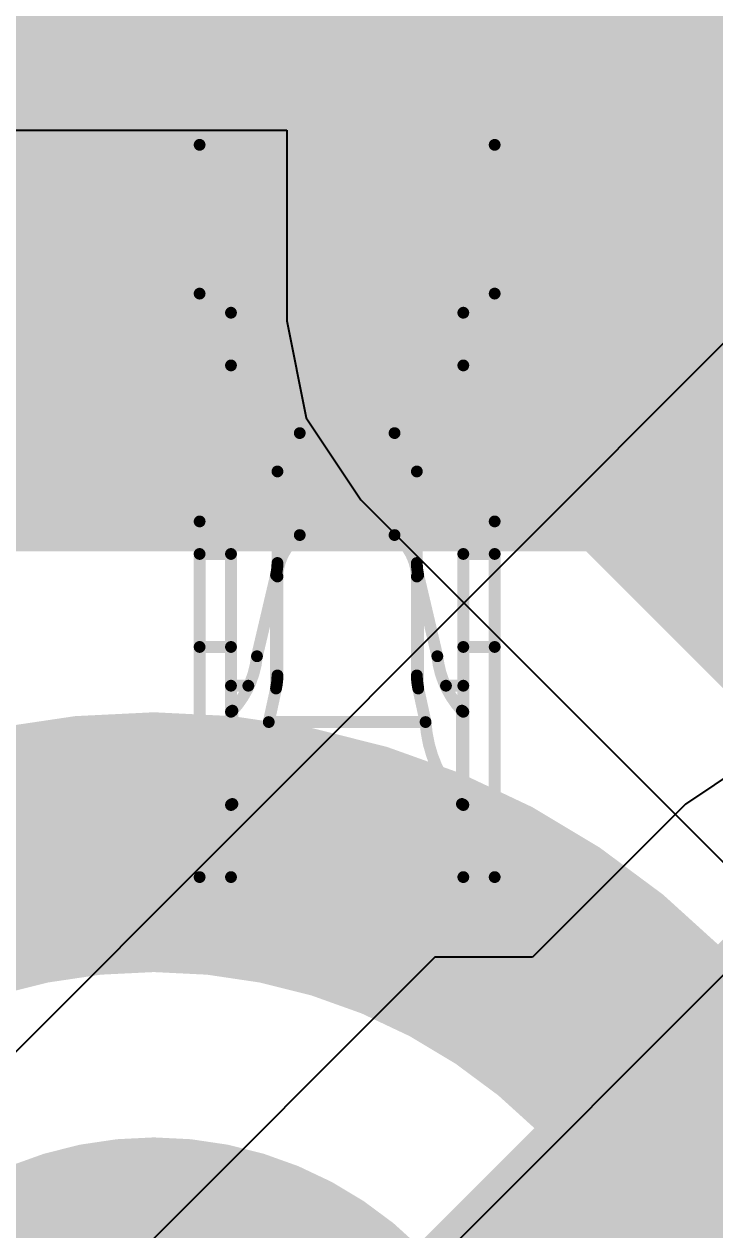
# Model space of a CAD drawing. Header units: inches. Extents: x -6 to 5433, y -4 to 5447.
# Drawn here: x 19.027 to 19.771, y 29.908 to 31.205 of the extents above; entities that cross this region are included whole.
import ezdxf

# ---------------------------------------------------------------- set-up
doc = ezdxf.new("R2010")
doc.units = ezdxf.units.IN
for name, color, linetype in [('Bottom Layer', 5, 'Continuous'), ('Bottom Overlay', 54, 'Continuous'), ('Ground', 16, 'Continuous'), ('Mechanical 4', 56, 'Continuous'), ('Power', 76, 'Continuous'), ('Top Layer', 1, 'Continuous'), ('Top Solder', 216, 'Continuous')]:
    doc.layers.add(name, color=color, linetype=linetype)
doc.styles.add('Arial', font='', dxfattribs={"height": 0.2})
doc.styles.get('Arial').set_extended_font_data('Arial')

# ---------------------------------------------------------------- blocks, each defined once
blk = doc.blocks.new('BL_R8812AF1_B_18')
at = {"layer": 'Bottom Overlay', "style": 'Arial', "text_generation_flag": 2}
blk.add_text('6', height=0.7000011399999999, rotation=-180, dxfattribs=at).set_placement((-11.79819586, -4.56820524))
blk = doc.blocks.new('TL3340AF160QG_33')
at = {"layer": 'Top Solder'}
blk.add_line((-1.70997118, 0.37511736), (-5441.50524092, 5436.595934), dxfattribs=at)
blk = doc.blocks.new('QTH_030_01_L_D_A_K_TR_154')
at = {"layer": 'Top Solder'}
for points in [[(-4.50409945, -2.25940112), (-3.99589879, -2.25940112), (-3.99589879, -3.91260076), (-4.50409945, -3.91260076)], [(-4.00410045, -2.25940112), (-3.49589979, -2.25940112), (-3.49589979, -3.91260076), (-4.00410045, -3.91260076)]]:
    blk.add_hatch(color=216, dxfattribs=at).paths.add_polyline_path(points)

msp = doc.modelspace()

# ---------------------------------------------------------------- linework, layer by layer
at = {"layer": 'Bottom Layer'}
for points in [[(18.5811541, 30.8917086, 0.508, 0.508, 0), (20.54516338, 30.8917086, 0.508, 0.508, 0)], [(18.44298064, 29.6011092, 0.2794, 0.2794, -0.9999999999999999), (19.89078064, 29.6011092, 0.2794, 0.2794, 0)], [(18.90018064, 29.6011092, 0.2794, 0.2794, -0.9999999999999999), (19.43358064, 29.6011092, 0.2794, 0.2794, 0)]]:
    msp.add_lwpolyline(points, format="xyseb", dxfattribs=at)
at = {"layer": 'Ground'}
msp.add_line((20.0711308, 30.47364746), (17.27790296, 27.68041962), dxfattribs=at)
msp.add_lwpolyline([(17.42440254, 27.53392004, 0.1524, 0.1524, 0), (20.21763038, 30.32714788, 0.1524, 0.1524, 0)], format="xyseb", dxfattribs=at)
at = {"layer": 'Mechanical 4'}
for points in [[(19.2161541, 31.07494674, 0.0127, 0.0127, 0), (19.5336541, 31.07494674, 0.0127, 0.0127, 0)], [(19.2161541, 30.28744514, 0.0127, 0.0127, 0), (19.2161541, 31.07494674, 0.0127, 0.0127, 0)], [(19.5336541, 30.66994628, 0.0127, 0.0127, 0), (19.5336541, 31.07494674, 0.0127, 0.0127, 0)], [(19.2161541, 30.91494452, 0.0127, 0.0127, 0), (19.5336541, 30.91494452, 0.0127, 0.0127, 0)], [(19.24990562, 30.89440862, 0.0127, 0.0127, 0), (19.49990512, 30.89440862, 0.0127, 0.0127, 0)], [(19.24990562, 30.28744514, 0.0127, 0.0127, 0), (19.24990562, 30.89440862, 0.0127, 0.0127, 0)], [(19.49990512, 30.28744514, 0.0127, 0.0127, 0), (19.49990512, 30.89440862, 0.0127, 0.0127, 0)], [(19.24990562, 30.83773868, 0.0127, 0.0127, 0), (19.49990512, 30.83773868, 0.0127, 0.0127, 0)], [(19.29990552, 30.72369522, 0.0127, 0.0127, -0.2473774344944057), (19.3239136, 30.76494482, 0.0127, 0.0127, 0)], [(19.32391614, 30.76494482, 0.0127, 0.0127, 0), (19.4258946, 30.76494482, 0.0127, 0.0127, 0)], [(19.32391614, 30.65528286, 0.0127, 0.0127, 0), (19.32391614, 30.76494482, 0.0127, 0.0127, 0)], [(19.4258946, 30.65528286, 0.0127, 0.0127, 0), (19.4258946, 30.76494482, 0.0127, 0.0127, 0)], [(19.42589714, 30.76494482, 0.0127, 0.0127, -0.2473774344944055), (19.44990522, 30.72369522, 0.0127, 0.0127, 0)], [(19.29990552, 30.50434844, 0.0127, 0.0127, 0), (19.29990552, 30.72369522, 0.0127, 0.0127, 0)], [(19.44990522, 30.50434844, 0.0127, 0.0127, 0), (19.44990522, 30.72369522, 0.0127, 0.0127, 0)], [(18.8986541, 30.66994628, 0.0127, 0.0127, 0), (19.2161541, 30.66994628, 0.0127, 0.0127, 0)], [(19.5336541, 30.66994628, 0.0127, 0.0127, 0), (19.8511541, 30.66994628, 0.0127, 0.0127, 0)], [(19.5336541, 30.28744514, 0.0127, 0.0127, 0), (19.5336541, 30.66994628, 0.0127, 0.0127, 0)], [(19.29990552, 30.61071348, 0.0127, 0.0127, -0.2374800627721871), (19.3239136, 30.6552854, 0.0127, 0.0127, 0)], [(19.32391614, 30.65528286, 0.0127, 0.0127, 0), (19.4258946, 30.65528286, 0.0127, 0.0127, 0)], [(19.42589714, 30.6552854, 0.0127, 0.0127, -0.2374800627721868), (19.44990522, 30.61071348, 0.0127, 0.0127, 0)], [(19.2161541, 30.63494508, 0.0127, 0.0127, 0), (19.24990562, 30.63494508, 0.0127, 0.0127, 0)], [(19.29990552, 30.62525752, 0.0127, 0.0127, -0.05786385222358645), (19.2983866, 30.61223494, 0.0127, 0.0127, 0)], [(19.45142414, 30.61223494, 0.0127, 0.0127, -0.05786385222314867), (19.44990522, 30.62525752, 0.0127, 0.0127, 0)], [(19.49990512, 30.63494508, 0.0127, 0.0127, 0), (19.5336541, 30.63494508, 0.0127, 0.0127, 0)], [(19.2778634, 30.5249453, 0.0127, 0.0127, 0), (19.2983866, 30.61223494, 0.0127, 0.0127, 0)], [(19.2983866, 30.49027684, 0.0127, 0.0127, 0), (19.2983866, 30.61223494, 0.0127, 0.0127, 0)], [(19.45142414, 30.61223494, 0.0127, 0.0127, 0), (19.4719448, 30.5249453, 0.0127, 0.0127, 0)], [(19.45142414, 30.49027684, 0.0127, 0.0127, 0), (19.45142414, 30.61223494, 0.0127, 0.0127, 0)], [(19.2161541, 30.53494528, 0.0127, 0.0127, 0), (19.24990562, 30.53494528, 0.0127, 0.0127, 0)], [(19.49990512, 30.53494528, 0.0127, 0.0127, 0), (19.5336541, 30.53494528, 0.0127, 0.0127, 0)], [(19.27786594, 30.52494784, 0.0127, 0.0127, -0.1625906327552088), (19.25142454, 30.46645418, 0.0127, 0.0127, 0)], [(19.4983862, 30.46645418, 0.0127, 0.0127, -0.1625906327552086), (19.4719448, 30.52494784, 0.0127, 0.0127, 0)], [(19.24990562, 30.49328166, 0.0127, 0.0127, 0), (19.268567, 30.49328166, 0.0127, 0.0127, 0)], [(19.29990552, 30.50434844, 0.0127, 0.0127, -0.05365793627952005), (19.2983866, 30.49027684, 0.0127, 0.0127, 0)], [(19.45142414, 30.49027684, 0.0127, 0.0127, -0.0536579362795205), (19.44990522, 30.50434844, 0.0127, 0.0127, 0)], [(19.48124374, 30.49328166, 0.0127, 0.0127, 0), (19.49990512, 30.49328166, 0.0127, 0.0127, 0)], [(19.29053292, 30.45417836, 0.0127, 0.0127, 0), (19.2983866, 30.49027684, 0.0127, 0.0127, 0)], [(19.45142414, 30.49027684, 0.0127, 0.0127, 0), (19.45927782, 30.45417836, 0.0127, 0.0127, 0)], [(19.24990562, 30.46521466, 0.0127, 0.0127, -0.01102176087863576), (19.24994118, 30.46530102, 0.0127, 0.0127, 0)], [(19.24994118, 30.46530102, 0.0127, 0.0127, -0.02840440600347524), (19.2499869, 30.46538992, 0.0127, 0.0127, 0)], [(19.2499869, 30.46538992, 0.0127, 0.0127, -0.03504147016529562), (19.25005294, 30.46548644, 0.0127, 0.0127, 0)], [(19.25005294, 30.46548644, 0.0127, 0.0127, -0.03231858312358278), (19.250152, 30.46559312, 0.0127, 0.0127, 0)], [(19.250152, 30.46559312, 0.0127, 0.0127, -0.02446223686651126), (19.25028916, 30.4657125, 0.0127, 0.0127, 0)], [(19.2502917, 30.46570996, 0.0127, 0.0127, -0.01372918962525633), (19.2504695, 30.46584458, 0.0127, 0.0127, 0)], [(19.2504695, 30.46584458, 0.0127, 0.0127, -0.008119992699954212), (19.25068032, 30.46598682, 0.0127, 0.0127, 0)], [(19.25067778, 30.46598936, 0.0127, 0.0127, -0.004820635632250239), (19.250914, 30.46613922, 0.0127, 0.0127, 0)], [(19.250914, 30.46613922, 0.0127, 0.0127, 0), (19.25142454, 30.46645418, 0.0127, 0.0127, 0)], [(19.25142454, 30.36607592, 0.0127, 0.0127, 0), (19.25142454, 30.46645418, 0.0127, 0.0127, 0)], [(19.29053292, 30.4541809, 0.0127, 0.0127, -0.1798939642534223), (19.25142454, 30.36607592, 0.0127, 0.0127, 0)], [(19.29053292, 30.45417836, 0.0127, 0.0127, 0), (19.45927782, 30.45417836, 0.0127, 0.0127, 0)], [(19.4983862, 30.36607592, 0.0127, 0.0127, -0.1798939642534224), (19.45927782, 30.4541809, 0.0127, 0.0127, 0)], [(19.4983862, 30.46645418, 0.0127, 0.0127, 0), (19.4986529, 30.46629416, 0.0127, 0.0127, 0)], [(19.4983862, 30.36607592, 0.0127, 0.0127, 0), (19.4983862, 30.46645418, 0.0127, 0.0127, 0)], [(19.4986529, 30.46629416, 0.0127, 0.0127, 0), (19.49891198, 30.46613414, 0.0127, 0.0127, 0)], [(19.49890944, 30.4661316, 0.0127, 0.0127, -0.006054857866727827), (19.4991482, 30.46598174, 0.0127, 0.0127, 0)], [(19.49915074, 30.46598428, 0.0127, 0.0127, -0.01073696927372486), (19.49935648, 30.46584204, 0.0127, 0.0127, 0)], [(19.49935648, 30.4658395, 0.0127, 0.0127, -0.01856237101854592), (19.49952158, 30.4657125, 0.0127, 0.0127, 0)], [(19.49952158, 30.46571504, 0.0127, 0.0127, -0.02338621049264656), (19.49964604, 30.4655982, 0.0127, 0.0127, 0)], [(19.49964604, 30.46559565999999, 0.0127, 0.0127, -0.05432145111928067), (19.49980606, 30.465395, 0.0127, 0.0127, 0)], [(19.4998086, 30.46539754, 0.0127, 0.0127, -0.02859688060464257), (19.49990766, 30.46521466, 0.0127, 0.0127, 0)], [(19.24990562, 30.36514628, 0.0127, 0.0127, -0.01323430967770644), (19.24994118, 30.36521231999999, 0.0127, 0.0127, 0)], [(19.24990562, 30.36494562, 0.0127, 0.0127, 0), (19.49990512, 30.36494562, 0.0127, 0.0127, 0)], [(19.24994118, 30.36521231999999, 0.0127, 0.0127, -0.03268862865719779), (19.2499869, 30.36528089999999, 0.0127, 0.0127, 0)], [(19.2499869, 30.36527582, 0.0127, 0.0127, -0.03744583018768631), (19.25005294, 30.36534948, 0.0127, 0.0127, 0)], [(19.25005294, 30.36534948, 0.0127, 0.0127, -0.03188120473419625), (19.250152, 30.36542822, 0.0127, 0.0127, 0)], [(19.25014946, 30.36543076, 0.0127, 0.0127, -0.02261994762672872), (19.25028916, 30.3655222, 0.0127, 0.0127, 0)], [(19.25028916, 30.36551966, 0.0127, 0.0127, -0.0122088924445399), (19.25046696, 30.36561872, 0.0127, 0.0127, 0)], [(19.25046696, 30.36561872, 0.0127, 0.0127, -0.007070305474893967), (19.25067778, 30.3657254, 0.0127, 0.0127, 0)], [(19.25067778, 30.3657254, 0.0127, 0.0127, 0), (19.250914, 30.3658397, 0.0127, 0.0127, 0)], [(19.250914, 30.3658397, 0.0127, 0.0127, 0), (19.25142454, 30.36607592, 0.0127, 0.0127, 0)], [(19.4983862, 30.36607592, 0.0127, 0.0127, 0), (19.4986529, 30.365954, 0.0127, 0.0127, 0)], [(19.4986529, 30.365954, 0.0127, 0.0127, 0), (19.49891198, 30.36583716, 0.0127, 0.0127, 0)], [(19.49891198, 30.36583716, 0.0127, 0.0127, -0.005205334042010507), (19.49915074, 30.3657254, 0.0127, 0.0127, 0)], [(19.4991482, 30.36572286, 0.0127, 0.0127, -0.009375622313327314), (19.49935394, 30.36561618, 0.0127, 0.0127, 0)], [(19.49935394, 30.36561618, 0.0127, 0.0127, -0.01668702488287746), (19.49952158, 30.36551966, 0.0127, 0.0127, 0)], [(19.49952158, 30.36551966, 0.0127, 0.0127, -0.02199391693032645), (19.49964604, 30.3654333, 0.0127, 0.0127, 0)], [(19.4996435, 30.3654333, 0.0127, 0.0127, -0.02675089184307707), (19.49973748, 30.36535456, 0.0127, 0.0127, 0)], [(19.49974002, 30.36535456, 0.0127, 0.0127, -0.02828763819369805), (19.4998086, 30.36528344, 0.0127, 0.0127, 0)], [(19.4998086, 30.36528344, 0.0127, 0.0127, -0.03260546147382062), (19.49990512, 30.36514628, 0.0127, 0.0127, 0)], [(19.2161541, 30.28744514, 0.0127, 0.0127, 0), (19.5336541, 30.28744514, 0.0127, 0.0127, 0)]]:
    msp.add_lwpolyline(points, format="xyseb", dxfattribs=at)
for points in [[(19.2129791, 31.07494674, 0.00635, 0.00635, 1), (19.2193291, 31.07494674, 0.00635, 0.00635, 1)], [(19.2129791, 31.07494674, 0.00635, 0.00635, 1), (19.2193291, 31.07494674, 0.00635, 0.00635, 1)], [(19.5304791, 31.07494674, 0.00635, 0.00635, 1), (19.5368291, 31.07494674, 0.00635, 0.00635, 1)], [(19.5304791, 31.07494674, 0.00635, 0.00635, 1), (19.5368291, 31.07494674, 0.00635, 0.00635, 1)], [(19.2129791, 30.91494452, 0.00635, 0.00635, 1), (19.2193291, 30.91494452, 0.00635, 0.00635, 1)], [(19.5304791, 30.91494452, 0.00635, 0.00635, 1), (19.5368291, 30.91494452, 0.00635, 0.00635, 1)], [(19.24673062, 30.89440862, 0.00635, 0.00635, 1), (19.25308062, 30.89440862, 0.00635, 0.00635, 1)], [(19.24673062, 30.89440862, 0.00635, 0.00635, 1), (19.25308062, 30.89440862, 0.00635, 0.00635, 1)], [(19.49673012, 30.89440862, 0.00635, 0.00635, 1), (19.50308012, 30.89440862, 0.00635, 0.00635, 1)], [(19.49673012, 30.89440862, 0.00635, 0.00635, 1), (19.50308012, 30.89440862, 0.00635, 0.00635, 1)], [(19.24673062, 30.83773868, 0.00635, 0.00635, 1), (19.25308062, 30.83773868, 0.00635, 0.00635, 1)], [(19.49673012, 30.83773868, 0.00635, 0.00635, 1), (19.50308012, 30.83773868, 0.00635, 0.00635, 1)], [(19.3207386, 30.76494482, 0.00635, 0.00635, 1), (19.3270886, 30.76494482, 0.00635, 0.00635, 1)], [(19.32074114, 30.76494482, 0.00635, 0.00635, 1), (19.32709114, 30.76494482, 0.00635, 0.00635, 1)], [(19.32074114, 30.76494482, 0.00635, 0.00635, 1), (19.32709114, 30.76494482, 0.00635, 0.00635, 1)], [(19.4227196, 30.76494482, 0.00635, 0.00635, 1), (19.4290696, 30.76494482, 0.00635, 0.00635, 1)], [(19.4227196, 30.76494482, 0.00635, 0.00635, 1), (19.4290696, 30.76494482, 0.00635, 0.00635, 1)], [(19.42272214, 30.76494482, 0.00635, 0.00635, 1), (19.42907214, 30.76494482, 0.00635, 0.00635, 1)], [(19.29673052, 30.72369522, 0.00635, 0.00635, 1), (19.30308052, 30.72369522, 0.00635, 0.00635, 1)], [(19.29673052, 30.72369522, 0.00635, 0.00635, 1), (19.30308052, 30.72369522, 0.00635, 0.00635, 1)], [(19.44673022, 30.72369522, 0.00635, 0.00635, 1), (19.45308022, 30.72369522, 0.00635, 0.00635, 1)], [(19.44673022, 30.72369522, 0.00635, 0.00635, 1), (19.45308022, 30.72369522, 0.00635, 0.00635, 1)], [(19.2129791, 30.66994628, 0.00635, 0.00635, 1), (19.2193291, 30.66994628, 0.00635, 0.00635, 1)], [(19.5304791, 30.66994628, 0.00635, 0.00635, 1), (19.5368291, 30.66994628, 0.00635, 0.00635, 1)], [(19.5304791, 30.66994628, 0.00635, 0.00635, 1), (19.5368291, 30.66994628, 0.00635, 0.00635, 1)], [(19.5304791, 30.66994628, 0.00635, 0.00635, 1), (19.5368291, 30.66994628, 0.00635, 0.00635, 1)], [(19.3207386, 30.6552854, 0.00635, 0.00635, 1), (19.3270886, 30.6552854, 0.00635, 0.00635, 1)], [(19.32074114, 30.65528286, 0.00635, 0.00635, 1), (19.32709114, 30.65528286, 0.00635, 0.00635, 1)], [(19.32074114, 30.65528286, 0.00635, 0.00635, 1), (19.32709114, 30.65528286, 0.00635, 0.00635, 1)], [(19.4227196, 30.65528286, 0.00635, 0.00635, 1), (19.4290696, 30.65528286, 0.00635, 0.00635, 1)], [(19.4227196, 30.65528286, 0.00635, 0.00635, 1), (19.4290696, 30.65528286, 0.00635, 0.00635, 1)], [(19.42272214, 30.6552854, 0.00635, 0.00635, 1), (19.42907214, 30.6552854, 0.00635, 0.00635, 1)], [(19.2129791, 30.63494508, 0.00635, 0.00635, 1), (19.2193291, 30.63494508, 0.00635, 0.00635, 1)], [(19.24673062, 30.63494508, 0.00635, 0.00635, 1), (19.25308062, 30.63494508, 0.00635, 0.00635, 1)], [(19.29673052, 30.62525752, 0.00635, 0.00635, 1), (19.30308052, 30.62525752, 0.00635, 0.00635, 1)], [(19.44673022, 30.62525752, 0.00635, 0.00635, 1), (19.45308022, 30.62525752, 0.00635, 0.00635, 1)], [(19.49673012, 30.63494508, 0.00635, 0.00635, 1), (19.50308012, 30.63494508, 0.00635, 0.00635, 1)], [(19.5304791, 30.63494508, 0.00635, 0.00635, 1), (19.5368291, 30.63494508, 0.00635, 0.00635, 1)], [(19.2952116, 30.61223494, 0.00635, 0.00635, 1), (19.3015616, 30.61223494, 0.00635, 0.00635, 1)], [(19.2952116, 30.61223494, 0.00635, 0.00635, 1), (19.3015616, 30.61223494, 0.00635, 0.00635, 1)], [(19.2952116, 30.61223494, 0.00635, 0.00635, 1), (19.3015616, 30.61223494, 0.00635, 0.00635, 1)], [(19.29673052, 30.61071348, 0.00635, 0.00635, 1), (19.30308052, 30.61071348, 0.00635, 0.00635, 1)], [(19.44673022, 30.61071348, 0.00635, 0.00635, 1), (19.45308022, 30.61071348, 0.00635, 0.00635, 1)], [(19.44824914, 30.61223494, 0.00635, 0.00635, 1), (19.45459914, 30.61223494, 0.00635, 0.00635, 1)], [(19.44824914, 30.61223494, 0.00635, 0.00635, 1), (19.45459914, 30.61223494, 0.00635, 0.00635, 1)], [(19.44824914, 30.61223494, 0.00635, 0.00635, 1), (19.45459914, 30.61223494, 0.00635, 0.00635, 1)], [(19.2129791, 30.53494528, 0.00635, 0.00635, 1), (19.2193291, 30.53494528, 0.00635, 0.00635, 1)], [(19.24673062, 30.53494528, 0.00635, 0.00635, 1), (19.25308062, 30.53494528, 0.00635, 0.00635, 1)], [(19.49673012, 30.53494528, 0.00635, 0.00635, 1), (19.50308012, 30.53494528, 0.00635, 0.00635, 1)], [(19.5304791, 30.53494528, 0.00635, 0.00635, 1), (19.5368291, 30.53494528, 0.00635, 0.00635, 1)], [(19.2746884, 30.5249453, 0.00635, 0.00635, 1), (19.2810384, 30.5249453, 0.00635, 0.00635, 1)], [(19.27469094, 30.52494784, 0.00635, 0.00635, 1), (19.28104094, 30.52494784, 0.00635, 0.00635, 1)], [(19.4687698, 30.52494784, 0.00635, 0.00635, 1), (19.4751198, 30.52494784, 0.00635, 0.00635, 1)], [(19.4687698, 30.5249453, 0.00635, 0.00635, 1), (19.4751198, 30.5249453, 0.00635, 0.00635, 1)], [(19.24673062, 30.49328166, 0.00635, 0.00635, 1), (19.25308062, 30.49328166, 0.00635, 0.00635, 1)], [(19.265392, 30.49328166, 0.00635, 0.00635, 1), (19.271742, 30.49328166, 0.00635, 0.00635, 1)], [(19.29673052, 30.50434844, 0.00635, 0.00635, 1), (19.30308052, 30.50434844, 0.00635, 0.00635, 1)], [(19.29673052, 30.50434844, 0.00635, 0.00635, 1), (19.30308052, 30.50434844, 0.00635, 0.00635, 1)], [(19.44673022, 30.50434844, 0.00635, 0.00635, 1), (19.45308022, 30.50434844, 0.00635, 0.00635, 1)], [(19.44673022, 30.50434844, 0.00635, 0.00635, 1), (19.45308022, 30.50434844, 0.00635, 0.00635, 1)], [(19.47806874, 30.49328166, 0.00635, 0.00635, 1), (19.48441874, 30.49328166, 0.00635, 0.00635, 1)], [(19.49673012, 30.49328166, 0.00635, 0.00635, 1), (19.50308012, 30.49328166, 0.00635, 0.00635, 1)], [(19.2952116, 30.49027684, 0.00635, 0.00635, 1), (19.3015616, 30.49027684, 0.00635, 0.00635, 1)], [(19.2952116, 30.49027684, 0.00635, 0.00635, 1), (19.3015616, 30.49027684, 0.00635, 0.00635, 1)], [(19.2952116, 30.49027684, 0.00635, 0.00635, 1), (19.3015616, 30.49027684, 0.00635, 0.00635, 1)], [(19.44824914, 30.49027684, 0.00635, 0.00635, 1), (19.45459914, 30.49027684, 0.00635, 0.00635, 1)], [(19.44824914, 30.49027684, 0.00635, 0.00635, 1), (19.45459914, 30.49027684, 0.00635, 0.00635, 1)], [(19.44824914, 30.49027684, 0.00635, 0.00635, 1), (19.45459914, 30.49027684, 0.00635, 0.00635, 1)], [(19.24673062, 30.46521466, 0.00635, 0.00635, 1), (19.25308062, 30.46521466, 0.00635, 0.00635, 1)], [(19.24676618, 30.46530102, 0.00635, 0.00635, 1), (19.25311618, 30.46530102, 0.00635, 0.00635, 1)], [(19.24676618, 30.46530102, 0.00635, 0.00635, 1), (19.25311618, 30.46530102, 0.00635, 0.00635, 1)], [(19.2468119, 30.46538992, 0.00635, 0.00635, 1), (19.2531619, 30.46538992, 0.00635, 0.00635, 1)], [(19.2468119, 30.46538992, 0.00635, 0.00635, 1), (19.2531619, 30.46538992, 0.00635, 0.00635, 1)], [(19.24687794, 30.46548644, 0.00635, 0.00635, 1), (19.25322794, 30.46548644, 0.00635, 0.00635, 1)], [(19.24687794, 30.46548644, 0.00635, 0.00635, 1), (19.25322794, 30.46548644, 0.00635, 0.00635, 1)], [(19.246977, 30.46559312, 0.00635, 0.00635, 1), (19.253327, 30.46559312, 0.00635, 0.00635, 1)], [(19.246977, 30.46559312, 0.00635, 0.00635, 1), (19.253327, 30.46559312, 0.00635, 0.00635, 1)], [(19.24711416, 30.4657125, 0.00635, 0.00635, 1), (19.25346416, 30.4657125, 0.00635, 0.00635, 1)], [(19.2471167, 30.46570996, 0.00635, 0.00635, 1), (19.2534667, 30.46570996, 0.00635, 0.00635, 1)], [(19.2472945, 30.46584458, 0.00635, 0.00635, 1), (19.2536445, 30.46584458, 0.00635, 0.00635, 1)], [(19.2472945, 30.46584458, 0.00635, 0.00635, 1), (19.2536445, 30.46584458, 0.00635, 0.00635, 1)], [(19.24750278, 30.46598936, 0.00635, 0.00635, 1), (19.25385278, 30.46598936, 0.00635, 0.00635, 1)], [(19.24750532, 30.46598682, 0.00635, 0.00635, 1), (19.25385532, 30.46598682, 0.00635, 0.00635, 1)], [(19.247739, 30.46613922, 0.00635, 0.00635, 1), (19.254089, 30.46613922, 0.00635, 0.00635, 1)], [(19.247739, 30.46613922, 0.00635, 0.00635, 1), (19.254089, 30.46613922, 0.00635, 0.00635, 1)], [(19.24824954, 30.46645418, 0.00635, 0.00635, 1), (19.25459954, 30.46645418, 0.00635, 0.00635, 1)], [(19.24824954, 30.46645418, 0.00635, 0.00635, 1), (19.25459954, 30.46645418, 0.00635, 0.00635, 1)], [(19.24824954, 30.46645418, 0.00635, 0.00635, 1), (19.25459954, 30.46645418, 0.00635, 0.00635, 1)], [(19.28735792, 30.4541809, 0.00635, 0.00635, 1), (19.29370792, 30.4541809, 0.00635, 0.00635, 1)], [(19.28735792, 30.45417836, 0.00635, 0.00635, 1), (19.29370792, 30.45417836, 0.00635, 0.00635, 1)], [(19.28735792, 30.45417836, 0.00635, 0.00635, 1), (19.29370792, 30.45417836, 0.00635, 0.00635, 1)], [(19.45610282, 30.4541809, 0.00635, 0.00635, 1), (19.46245282, 30.4541809, 0.00635, 0.00635, 1)], [(19.45610282, 30.45417836, 0.00635, 0.00635, 1), (19.46245282, 30.45417836, 0.00635, 0.00635, 1)], [(19.45610282, 30.45417836, 0.00635, 0.00635, 1), (19.46245282, 30.45417836, 0.00635, 0.00635, 1)], [(19.4952112, 30.46645418, 0.00635, 0.00635, 1), (19.5015612, 30.46645418, 0.00635, 0.00635, 1)], [(19.4952112, 30.46645418, 0.00635, 0.00635, 1), (19.5015612, 30.46645418, 0.00635, 0.00635, 1)], [(19.4952112, 30.46645418, 0.00635, 0.00635, 1), (19.5015612, 30.46645418, 0.00635, 0.00635, 1)], [(19.4954779, 30.46629416, 0.00635, 0.00635, 1), (19.5018279, 30.46629416, 0.00635, 0.00635, 1)], [(19.4954779, 30.46629416, 0.00635, 0.00635, 1), (19.5018279, 30.46629416, 0.00635, 0.00635, 1)], [(19.49573444, 30.4661316, 0.00635, 0.00635, 1), (19.50208444, 30.4661316, 0.00635, 0.00635, 1)], [(19.49573698, 30.46613414, 0.00635, 0.00635, 1), (19.50208698, 30.46613414, 0.00635, 0.00635, 1)], [(19.4959732, 30.46598174, 0.00635, 0.00635, 1), (19.5023232, 30.46598174, 0.00635, 0.00635, 1)], [(19.49597574, 30.46598428, 0.00635, 0.00635, 1), (19.50232574, 30.46598428, 0.00635, 0.00635, 1)], [(19.49618148, 30.46584204, 0.00635, 0.00635, 1), (19.50253148, 30.46584204, 0.00635, 0.00635, 1)], [(19.49618148, 30.4658395, 0.00635, 0.00635, 1), (19.50253148, 30.4658395, 0.00635, 0.00635, 1)], [(19.49634658, 30.46571504, 0.00635, 0.00635, 1), (19.50269658, 30.46571504, 0.00635, 0.00635, 1)], [(19.49634658, 30.4657125, 0.00635, 0.00635, 1), (19.50269658, 30.4657125, 0.00635, 0.00635, 1)], [(19.49647104, 30.4655982, 0.00635, 0.00635, 1), (19.50282104, 30.4655982, 0.00635, 0.00635, 1)], [(19.49647104, 30.46559565999999, 0.00635, 0.00635, 1), (19.50282104, 30.46559565999999, 0.00635, 0.00635, 1)], [(19.49663106, 30.465395, 0.00635, 0.00635, 1), (19.50298106, 30.465395, 0.00635, 0.00635, 1)], [(19.4966336, 30.46539754, 0.00635, 0.00635, 1), (19.5029836, 30.46539754, 0.00635, 0.00635, 1)], [(19.49673266, 30.46521466, 0.00635, 0.00635, 1), (19.50308266, 30.46521466, 0.00635, 0.00635, 1)], [(19.24673062, 30.36514628, 0.00635, 0.00635, 1), (19.25308062, 30.36514628, 0.00635, 0.00635, 1)], [(19.24673062, 30.36494562, 0.00635, 0.00635, 1), (19.25308062, 30.36494562, 0.00635, 0.00635, 1)], [(19.24676618, 30.36521231999999, 0.00635, 0.00635, 1), (19.25311618, 30.36521231999999, 0.00635, 0.00635, 1)], [(19.24676618, 30.36521231999999, 0.00635, 0.00635, 1), (19.25311618, 30.36521231999999, 0.00635, 0.00635, 1)], [(19.2468119, 30.36528089999999, 0.00635, 0.00635, 1), (19.2531619, 30.36528089999999, 0.00635, 0.00635, 1)], [(19.2468119, 30.36527582, 0.00635, 0.00635, 1), (19.2531619, 30.36527582, 0.00635, 0.00635, 1)], [(19.24687794, 30.36534948, 0.00635, 0.00635, 1), (19.25322794, 30.36534948, 0.00635, 0.00635, 1)], [(19.24687794, 30.36534948, 0.00635, 0.00635, 1), (19.25322794, 30.36534948, 0.00635, 0.00635, 1)], [(19.24697446, 30.36543076, 0.00635, 0.00635, 1), (19.25332446, 30.36543076, 0.00635, 0.00635, 1)], [(19.246977, 30.36542822, 0.00635, 0.00635, 1), (19.253327, 30.36542822, 0.00635, 0.00635, 1)], [(19.24711416, 30.3655222, 0.00635, 0.00635, 1), (19.25346416, 30.3655222, 0.00635, 0.00635, 1)], [(19.24711416, 30.36551966, 0.00635, 0.00635, 1), (19.25346416, 30.36551966, 0.00635, 0.00635, 1)], [(19.24729196, 30.36561872, 0.00635, 0.00635, 1), (19.25364196, 30.36561872, 0.00635, 0.00635, 1)], [(19.24729196, 30.36561872, 0.00635, 0.00635, 1), (19.25364196, 30.36561872, 0.00635, 0.00635, 1)], [(19.24750278, 30.3657254, 0.00635, 0.00635, 1), (19.25385278, 30.3657254, 0.00635, 0.00635, 1)], [(19.24750278, 30.3657254, 0.00635, 0.00635, 1), (19.25385278, 30.3657254, 0.00635, 0.00635, 1)], [(19.247739, 30.3658397, 0.00635, 0.00635, 1), (19.254089, 30.3658397, 0.00635, 0.00635, 1)], [(19.247739, 30.3658397, 0.00635, 0.00635, 1), (19.254089, 30.3658397, 0.00635, 0.00635, 1)], [(19.24824954, 30.36607592, 0.00635, 0.00635, 1), (19.25459954, 30.36607592, 0.00635, 0.00635, 1)], [(19.24824954, 30.36607592, 0.00635, 0.00635, 1), (19.25459954, 30.36607592, 0.00635, 0.00635, 1)], [(19.24824954, 30.36607592, 0.00635, 0.00635, 1), (19.25459954, 30.36607592, 0.00635, 0.00635, 1)], [(19.4952112, 30.36607592, 0.00635, 0.00635, 1), (19.5015612, 30.36607592, 0.00635, 0.00635, 1)], [(19.4952112, 30.36607592, 0.00635, 0.00635, 1), (19.5015612, 30.36607592, 0.00635, 0.00635, 1)], [(19.4952112, 30.36607592, 0.00635, 0.00635, 1), (19.5015612, 30.36607592, 0.00635, 0.00635, 1)], [(19.4954779, 30.365954, 0.00635, 0.00635, 1), (19.5018279, 30.365954, 0.00635, 0.00635, 1)], [(19.4954779, 30.365954, 0.00635, 0.00635, 1), (19.5018279, 30.365954, 0.00635, 0.00635, 1)], [(19.49573698, 30.36583716, 0.00635, 0.00635, 1), (19.50208698, 30.36583716, 0.00635, 0.00635, 1)], [(19.49573698, 30.36583716, 0.00635, 0.00635, 1), (19.50208698, 30.36583716, 0.00635, 0.00635, 1)], [(19.4959732, 30.36572286, 0.00635, 0.00635, 1), (19.5023232, 30.36572286, 0.00635, 0.00635, 1)], [(19.49597574, 30.3657254, 0.00635, 0.00635, 1), (19.50232574, 30.3657254, 0.00635, 0.00635, 1)], [(19.49617894, 30.36561618, 0.00635, 0.00635, 1), (19.50252894, 30.36561618, 0.00635, 0.00635, 1)], [(19.49617894, 30.36561618, 0.00635, 0.00635, 1), (19.50252894, 30.36561618, 0.00635, 0.00635, 1)], [(19.49634658, 30.36551966, 0.00635, 0.00635, 1), (19.50269658, 30.36551966, 0.00635, 0.00635, 1)], [(19.49634658, 30.36551966, 0.00635, 0.00635, 1), (19.50269658, 30.36551966, 0.00635, 0.00635, 1)], [(19.4964685, 30.3654333, 0.00635, 0.00635, 1), (19.5028185, 30.3654333, 0.00635, 0.00635, 1)], [(19.49647104, 30.3654333, 0.00635, 0.00635, 1), (19.50282104, 30.3654333, 0.00635, 0.00635, 1)], [(19.49656248, 30.36535456, 0.00635, 0.00635, 1), (19.50291248, 30.36535456, 0.00635, 0.00635, 1)], [(19.49656502, 30.36535456, 0.00635, 0.00635, 1), (19.50291502, 30.36535456, 0.00635, 0.00635, 1)], [(19.4966336, 30.36528344, 0.00635, 0.00635, 1), (19.5029836, 30.36528344, 0.00635, 0.00635, 1)], [(19.4966336, 30.36528344, 0.00635, 0.00635, 1), (19.5029836, 30.36528344, 0.00635, 0.00635, 1)], [(19.49673012, 30.36514628, 0.00635, 0.00635, 1), (19.50308012, 30.36514628, 0.00635, 0.00635, 1)], [(19.49673012, 30.36494562, 0.00635, 0.00635, 1), (19.50308012, 30.36494562, 0.00635, 0.00635, 1)], [(19.2129791, 30.28744514, 0.00635, 0.00635, 1), (19.2193291, 30.28744514, 0.00635, 0.00635, 1)], [(19.2129791, 30.28744514, 0.00635, 0.00635, 1), (19.2193291, 30.28744514, 0.00635, 0.00635, 1)], [(19.24673062, 30.28744514, 0.00635, 0.00635, 1), (19.25308062, 30.28744514, 0.00635, 0.00635, 1)], [(19.49673012, 30.28744514, 0.00635, 0.00635, 1), (19.50308012, 30.28744514, 0.00635, 0.00635, 1)], [(19.5304791, 30.28744514, 0.00635, 0.00635, 1), (19.5368291, 30.28744514, 0.00635, 0.00635, 1)], [(19.5304791, 30.28744514, 0.00635, 0.00635, 1), (19.5368291, 30.28744514, 0.00635, 0.00635, 1)]]:
    msp.add_lwpolyline(points, format="xyseb", close=True, dxfattribs=at)
at = {"layer": 'Power'}
for p, q in [((19.8146289, 30.4165508), (19.7390131, 30.36602512)), ((19.7390131, 30.36602512), (19.57420266, 30.20121468)), ((19.46930828, 30.20121468), (16.891, 27.6229064)), ((19.57420266, 30.20121468), (19.46930828, 30.20121468))]:
    msp.add_line(p, q, dxfattribs=at)
msp.add_lwpolyline([(16.891, 27.18839114, 0.2032, 0.2032, 0), (19.90382354, 30.20121468, 0.2032, 0.2032, 0)], format="xyseb", dxfattribs=at)
at = {"layer": 'Top Layer'}
for p, q in [((18.78110036, 31.09074808), (19.31007568, 31.09074808)), ((19.31007568, 31.09074808), (19.31007568, 30.88557196)), ((19.31007568, 30.88557196), (19.33077414, 30.7815107)), ((19.33077414, 30.7815107), (19.38971992, 30.69329141999999)), ((19.38971992, 30.69329141999999), (20.0625456, 30.02046574))]:
    msp.add_line(p, q, dxfattribs=at)
for points in [[(19.58200046, 30.88557196, 0.2794, 0.2794, 0), (19.58200046, 31.92134586, 0.2794, 0.2794, 0)], [(19.58200046, 30.88557196, 0.2794, 0.2794, 0), (20.25482614, 30.21274628, 0.2794, 0.2794, 0)]]:
    msp.add_lwpolyline(points, format="xyseb", dxfattribs=at)
msp.add_lwpolyline([(19.51215046, 30.88557196, 0.1397, 0.1397, 1), (19.65185046, 30.88557196, 0.1397, 0.1397, 1)], format="xyseb", close=True, dxfattribs=at)
msp.add_lwpolyline([(19.51215046, 30.88557196, 0.1397, 0.1397, 1), (19.65185046, 30.88557196, 0.1397, 0.1397, 1)], format="xyseb", close=True, dxfattribs=at)

# ---------------------------------------------------------------- block references
for name, p, rotation in [('TL3340AF160QG_33', (-3.743799979999999, 5.98786712), 270), ('BL_R8812AF1_B_18', (23.9484027, 19.63365644), 270), ('QTH_030_01_L_D_A_K_TR_154', (15.3105993, 28.85674696), 180)]:
    msp.add_blockref(name, p, dxfattribs=dict(rotation=rotation))

doc.saveas('drawing.dxf')
